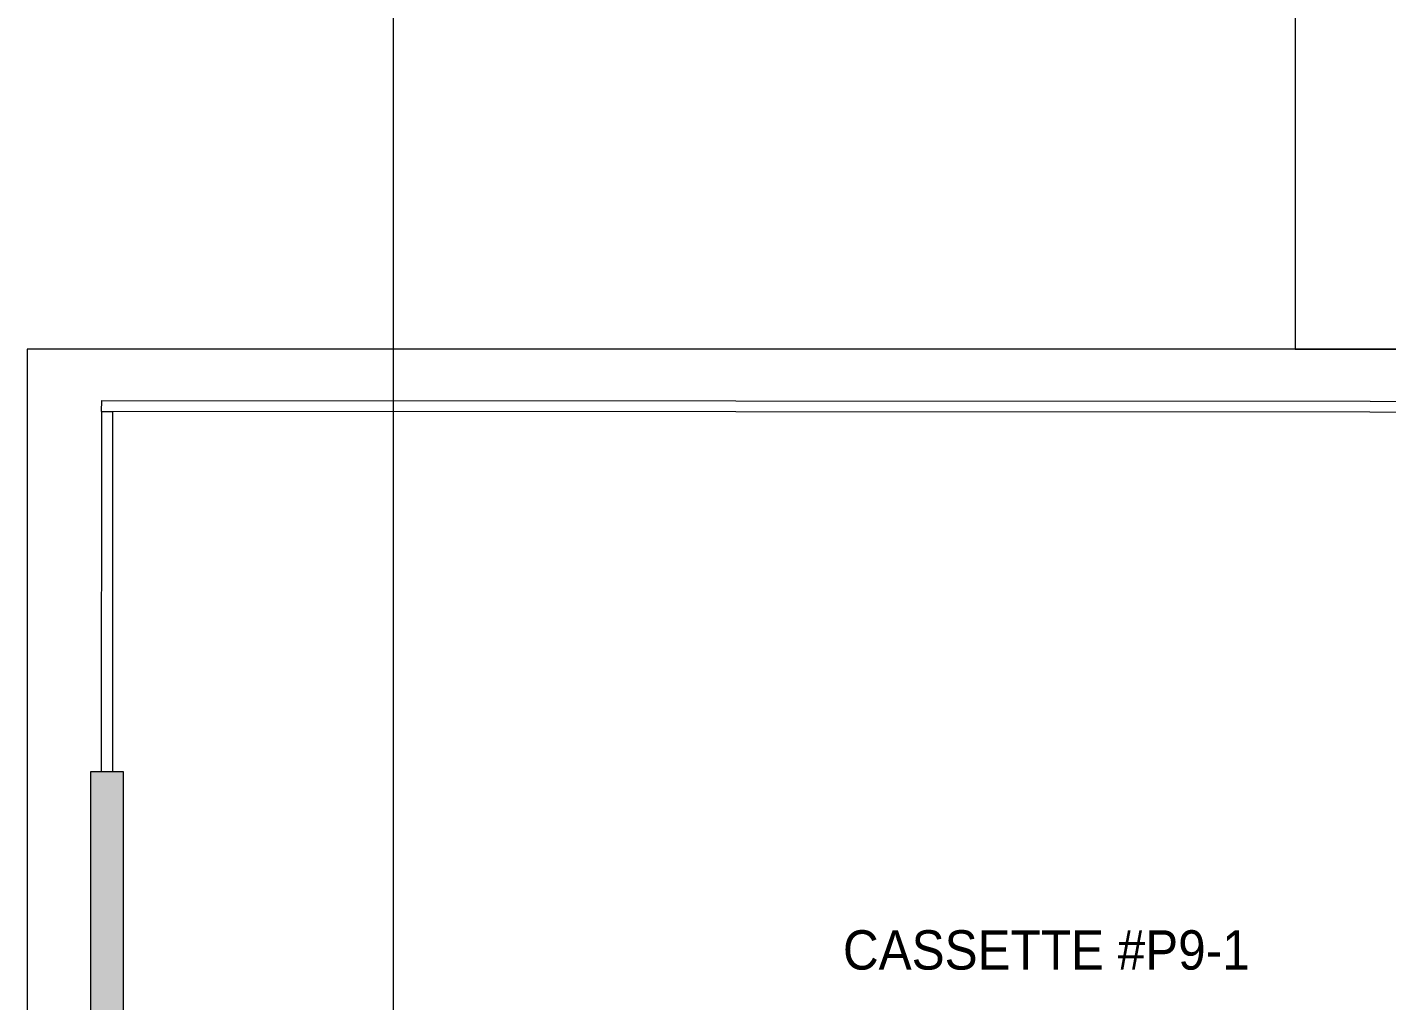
# Model space of a CAD drawing. Header units: metres. Extents: x 31.9 to 125.9, y -29 to 44.
# Drawn here: x 46.33 to 52.55, y -10.59 to -6.14 of the extents above; entities that cross this region are included whole.
import ezdxf

# ---------------------------------------------------------------- set-up
doc = ezdxf.new("R2010")
doc.units = ezdxf.units.M
doc.layers.add('ARQ', color=8, linetype='Continuous', lineweight=0)
doc.layers.add('M-EQPM-IDEN', color=7, linetype='Continuous', lineweight=9)
doc.styles.add('SansSerif', font='SANSS__.TTF', dxfattribs={"width": 0.9, "height": 0.18})

# ---------------------------------------------------------------- blocks, each defined once
blk = doc.blocks.new('Estructura cubierta')
at = {"layer": 'ARQ'}
blk.add_line((1955.0004, -5855.3542), (1955.0004, -5914.9141), dxfattribs=at)
blk = doc.blocks.new('PISO 9')
at = {"layer": 'ARQ', "ltscale": 0.3}
h = blk.add_hatch(color=256, dxfattribs=at)
h.dxf.hatch_style = 1
h.paths.add_polyline_path([(325.2517, -2858.3843), (325.4017, -2858.3843), (325.402, -2851.7247), (325.252, -2851.7247)])
at = {"layer": 'ARQ', "ltscale": 0.1}
blk.add_lwpolyline([(342.3888, -2851.0049), (345.3874, -2851.005), (350.0592, -2851.005), (350.0596, -2844.4808), (345.3877, -2844.4806), (345.3874, -2835.1461), (345.3874, -2835.1461), (345.3874, -2823.9797), (330.7643, -2823.9797), (330.7643, -2849.791), (334.1366, -2849.791), (334.1366, -2853.8514), (342.3887, -2853.8514)], close=True, dxfattribs=at)
at = {"layer": 'ARQ'}
for points in [[(334.1366, -2849.791), (324.9615, -2849.791), (324.9615, -2860.2878), (334.1366, -2860.2878)], [(325.3023, -2850.0773), (325.3032, -2850.0266), (334.0107, -2850.0307), (334.0107, -2850.0814)], [(325.3026, -2850.0774), (325.3524, -2850.0774), (325.3519, -2851.7251), (325.3012, -2851.7242)], [(325.2517, -2858.3843), (325.4017, -2858.3843), (325.402, -2851.7247), (325.252, -2851.7247)]]:
    blk.add_lwpolyline(points, close=True, dxfattribs=at)
blk.add_blockref('Estructura cubierta', (-1628.3638, 3049.5683), dxfattribs=at)

msp = doc.modelspace()

# ---------------------------------------------------------------- block references
at = {"layer": 'ARQ', "linetype": 'Continuous'}
msp.add_blockref('PISO 9', (-278.6348, 2842.1819), dxfattribs=at)

# ---------------------------------------------------------------- texts
at = {"layer": 'M-EQPM-IDEN', "insert": (50.0604, -10.2679), "char_height": 0.18, "width": 2.222278, "attachment_point": 1, "style": 'SansSerif'}
msp.add_mtext('CASSETTE #P9-1', dxfattribs=at)

doc.saveas('drawing.dxf')
